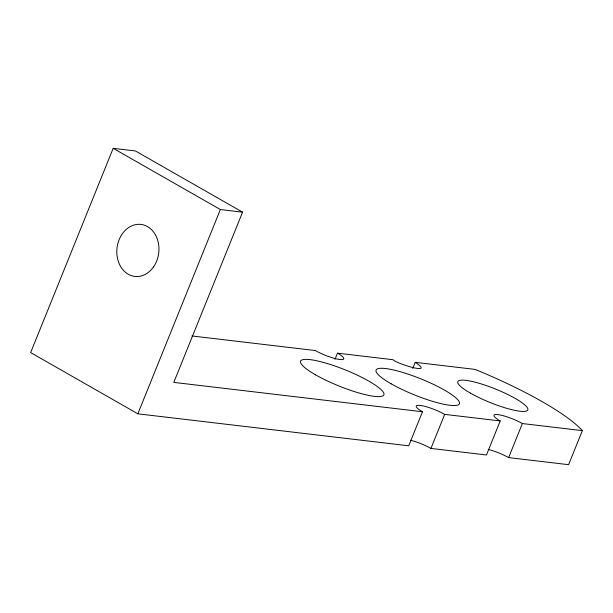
<?xml version="1.0" encoding="UTF-8"?>
<svg xmlns="http://www.w3.org/2000/svg" width="613" height="613" viewBox="0 0 613 613"><rect width="100%" height="100%" fill="white"/><g stroke="black" fill="none" stroke-linecap="round" stroke-linejoin="round"><path stroke-width="0.92" d="M422.48 411.752L173.793 382.389L242.564 212.159L135.389 150.944L113.183 148.323L30.65 352.59L137.833 413.813L408.725 445.804L422.48 411.752A18.712 3.601 22 0 1 420.181 405.415A18.712 3.601 22 0 1 444.686 414.38L500.216 420.939L486.461 454.984L430.931 448.425A18.712 3.601 22 0 0 410.511 440.241M137.833 413.813L220.358 209.539L242.564 212.159M335.035 359.272L337.502 353.157L393.017 359.716C396.297 363.639 435.935 375.953 415.216 362.337L412.748 368.444M430.931 448.425L444.686 414.38M508.621 457.597L522.376 423.552L582.35 430.632L568.596 464.677L508.621 457.597A18.674 3.594 22 0 0 488.247 449.429M191.9 335.962L315.297 350.536A18.712 3.601 22 0 0 339.801 359.502A18.712 3.601 22 0 0 337.502 353.157M415.216 362.337L475.167 369.417A135.956 26.175 22 0 1 582.35 430.632M113.183 148.323L220.358 209.539M500.216 420.939A18.674 3.594 22 0 1 497.925 414.61A18.674 3.594 22 0 1 522.376 423.552M153.511 266.939A26.19 21.003 -83.3 0 0 142.331 224.634A26.19 21.003 -83.3 0 0 117.811 259.697A26.19 21.003 -83.3 0 0 153.511 266.939M470.432 393.14A37.745 7.264 22 0 0 527.425 410.472A37.745 7.264 22 0 0 480.615 383.738A37.745 7.264 22 0 0 470.432 393.14M391.094 383.769A44.902 8.643 22 0 0 458.907 404.396A44.902 8.643 22 0 0 403.216 372.581A44.902 8.643 22 0 0 391.094 383.769M315.595 374.857A44.902 8.643 22 0 0 383.409 395.477A44.902 8.643 22 0 0 327.717 363.67A44.902 8.643 22 0 0 315.595 374.857"/></g></svg>
